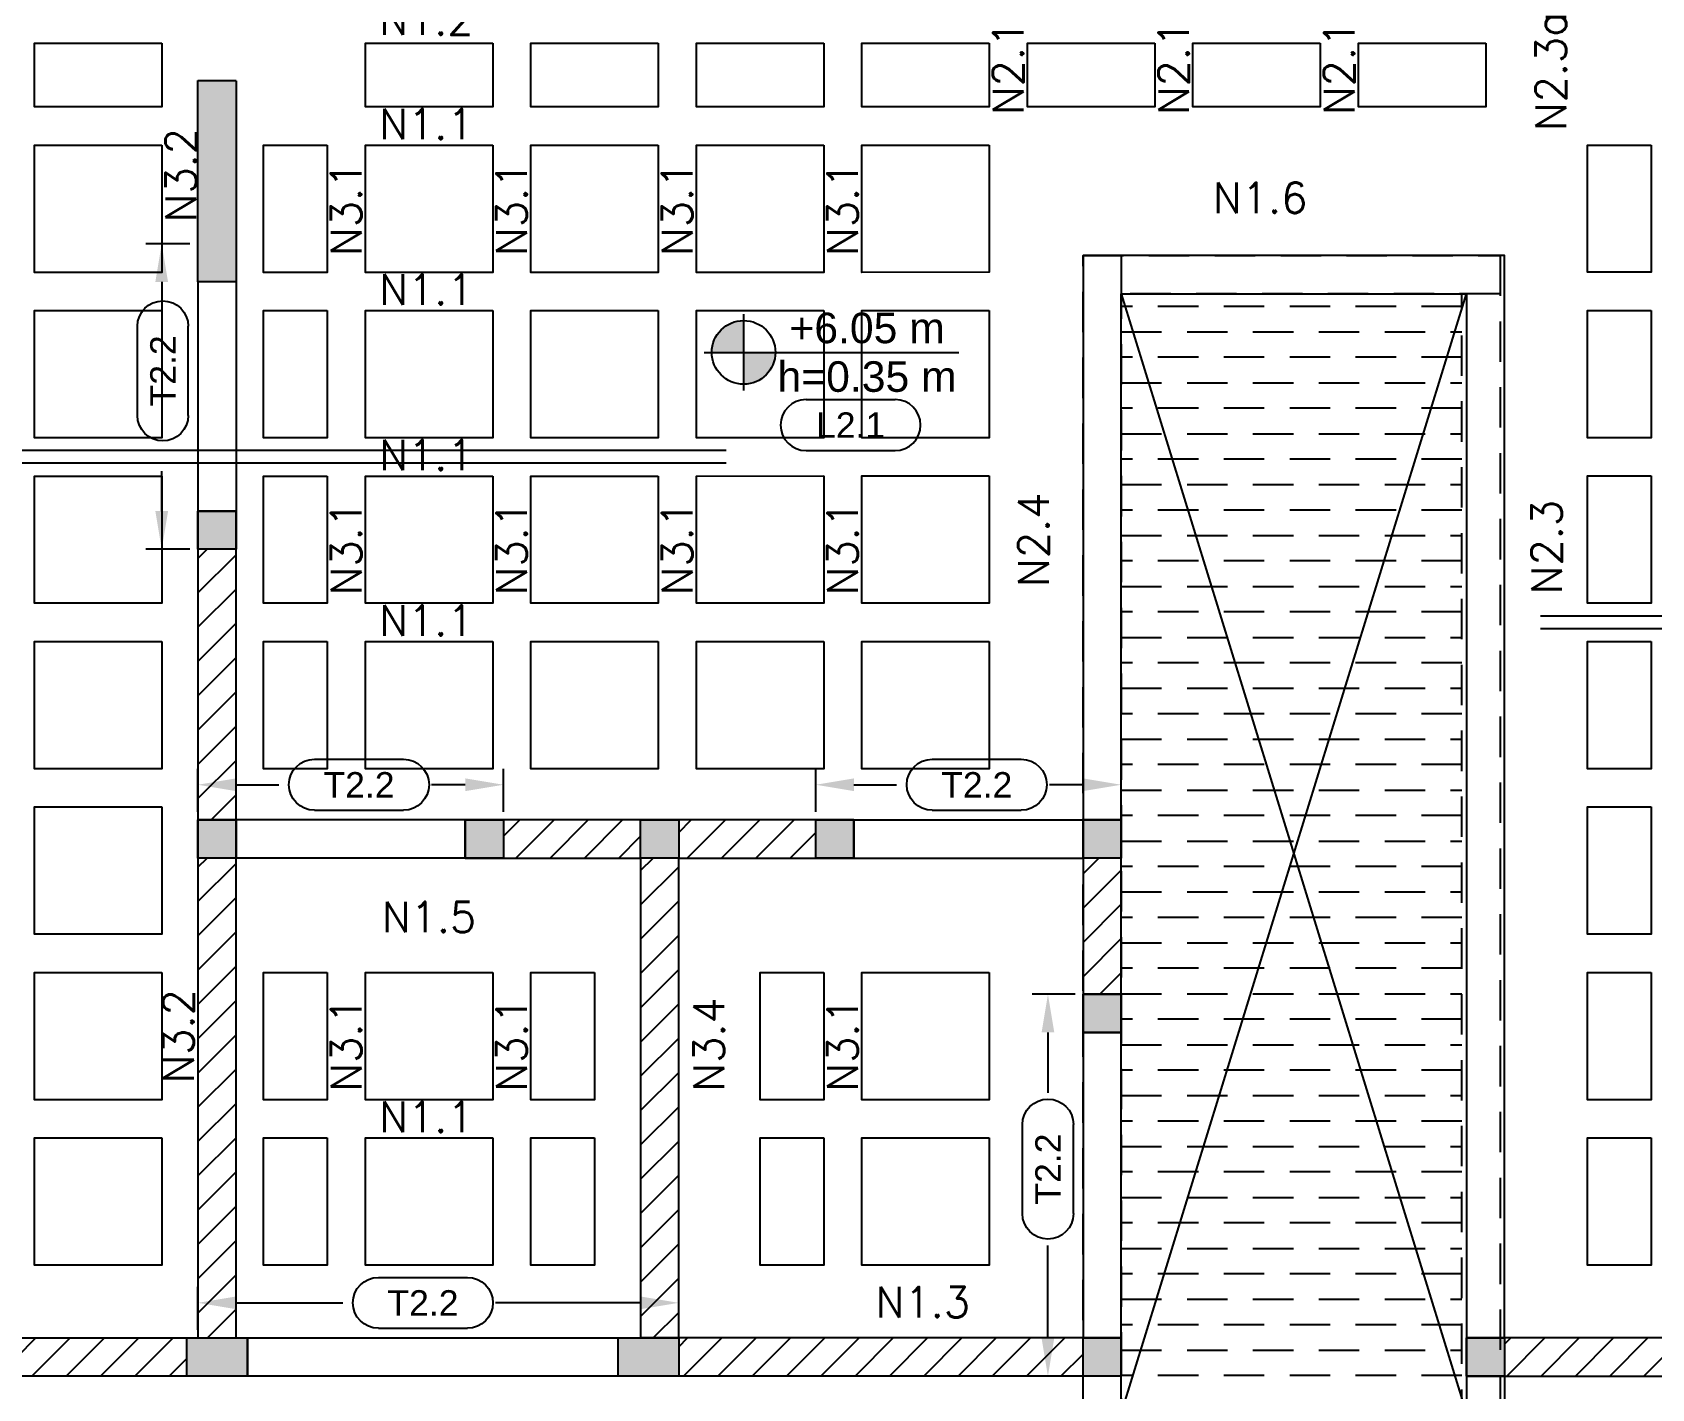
# Model space of a CAD drawing. Header units: millimetres. Extents: x -7.7 to 39.8, y -25.2 to 13.5.
# Drawn here: x 0.05 to 6.41, y 0.54 to 5.86 of the extents above; entities that cross this region are included whole.
import ezdxf
from ezdxf.enums import TextEntityAlignment as Align

# ---------------------------------------------------------------- set-up
doc = ezdxf.new("R2010")
doc.units = ezdxf.units.MM
doc.header["$LTSCALE"] = 0.05
doc.linetypes.add('HIDDEN2', pattern=[4.7625, 3.175, -1.5875])
for name, color, linetype in [('AZOTEA$0$PRETIL', 2, 'HIDDEN2'), ('PLANTA ALTA$0$ACHURADO', 1, 'Continuous'), ('PLANTA ALTA$0$CANT_VIS', 3, 'Continuous'), ('PLANTA ALTA$0$CONT_CORTE', 4, 'Continuous'), ('PLANTA ALTA$0$LOSA', 254, 'Continuous'), ('TEXTO_REFUERZO', 3, 'Continuous'), ('TXT_IND', 2, 'Continuous')]:
    doc.layers.add(name, color=color, linetype=linetype)
doc.styles.add('ACOTAMIENTOS', font='romans.shx', dxfattribs={"width": 0.85})
doc.styles.add('ARIAL', font='arial.ttf')
doc.styles.get("Standard").update_dxf_attribs({"font": 'romans.shx'})
doc.dimstyles.new('ACOTA_50', dxfattribs={"dimscale": 0.05, "dimtxt": 2, "dimasz": 1.5, "dimexe": 1.25, "dimexo": 0.625, "dimgap": 1, "dimtad": 1, "dimzin": 4, "dimdsep": 46, "dimtxsty": 'ACOTAMIENTOS', "dimblk1": 'ARCHTICK', "dimblk2": 'ARCHTICK', "dimsah": 1, "dimcen": 1.5, "dimclrd": 1, "dimclre": 1, "dimclrt": 256, "dimadec": 0, "dimazin": 0, "dimtfac": 1, "dimtofl": 0, "dimtmove": 2, "dimatfit": 3, "dimfxl": 0, "dimtolj": 1, "dimtzin": 0, "dimarcsym": 0})

# ---------------------------------------------------------------- blocks, each defined once
blk = doc.blocks.new('*D167')
at = {"layer": 'DEFPOINTS', "color": 0, "linetype": 'Continuous'}
for p in [(1.899, 2.9089), (0.699, 2.771), (1.899, 2.771)]:
    blk.add_point(p, dxfattribs=at)
at = {"layer": 'TXT_IND', "color": 1, "linetype": 'Continuous', "lineweight": -2}
for p, q in [((0.699, 2.8023), (0.699, 2.9714)), ((1.899, 2.8023), (1.899, 2.9714)), ((0.849, 2.9089), (1.0168, 2.9089)), ((1.749, 2.9089), (1.6168, 2.9089))]:
    blk.add_line(p, q, dxfattribs=at)
at = {"layer": 'TXT_IND', "color": 1, "linetype": 'Continuous'}
for points in [[(0.849, 2.9339), (0.849, 2.8839), (0.699, 2.9089)], [(1.749, 2.9339), (1.749, 2.8839), (1.899, 2.9089)]]:
    blk.add_solid(points, dxfattribs=at)
at = {"layer": 'TXT_IND', "linetype": 'Continuous', "insert": (1.3168, 2.9089), "char_height": 0.1, "attachment_point": 5}
blk.add_mtext('\\A1;     ', dxfattribs=at)
blk = doc.blocks.new('ETIQUETA')
at = {"layer": 'TXT_IND', "color": 3}
for p, q in [((-0.175, 0.2), (0.175, 0.2)), ((-0.175, 0), (0.175, 0))]:
    blk.add_line(p, q, dxfattribs=at)
for centre, start, end in [((-0.175, 0.1), 90, 270), ((0.175, 0.1), 270, 90)]:
    blk.add_arc(centre, 0.1, start, end, dxfattribs=at)
at = {"layer": 'TXT_IND', "color": 4, "style": 'ARIAL'}
blk.add_attdef('TEXTO', text='', height=0.1, dxfattribs=at).set_placement((0, 0.1), align=Align.MIDDLE_CENTER)
blk = doc.blocks.new('*D168')
at = {"layer": 'DEFPOINTS', "color": 0, "linetype": 'Continuous'}
for p in [(4.3251, 2.9089), (3.1251, 2.771), (4.3251, 2.771)]:
    blk.add_point(p, dxfattribs=at)
at = {"layer": 'TXT_IND', "color": 1, "linetype": 'Continuous', "lineweight": -2}
for p, q in [((3.1251, 2.8023), (3.1251, 2.9714)), ((4.3251, 2.8023), (4.3251, 2.9714)), ((3.2751, 2.9089), (3.443, 2.9089)), ((4.1751, 2.9089), (4.043, 2.9089))]:
    blk.add_line(p, q, dxfattribs=at)
at = {"layer": 'TXT_IND', "color": 1, "linetype": 'Continuous'}
for points in [[(3.2751, 2.9339), (3.2751, 2.8839), (3.1251, 2.9089)], [(4.1751, 2.9339), (4.1751, 2.8839), (4.3251, 2.9089)]]:
    blk.add_solid(points, dxfattribs=at)
at = {"layer": 'TXT_IND', "linetype": 'Continuous', "insert": (3.743, 2.9089), "char_height": 0.1, "attachment_point": 5}
blk.add_mtext('\\A1;     ', dxfattribs=at)
blk = doc.blocks.new('*D169')
at = {"layer": 'DEFPOINTS', "color": 0, "linetype": 'Continuous'}
for p in [(2.5871, 0.8739), (0.699, 0.736), (2.5871, 0.736)]:
    blk.add_point(p, dxfattribs=at)
at = {"layer": 'TXT_IND', "color": 1, "linetype": 'Continuous', "lineweight": -2}
for p, q in [((0.699, 0.7672), (0.699, 0.9364)), ((2.5871, 0.7672), (2.5871, 0.9364)), ((0.849, 0.8739), (1.268, 0.8739)), ((2.4371, 0.8739), (1.868, 0.8739))]:
    blk.add_line(p, q, dxfattribs=at)
at = {"layer": 'TXT_IND', "color": 1, "linetype": 'Continuous'}
for points in [[(0.849, 0.8989), (0.849, 0.8489), (0.699, 0.8739)], [(2.4371, 0.8989), (2.4371, 0.8489), (2.5871, 0.8739)]]:
    blk.add_solid(points, dxfattribs=at)
at = {"layer": 'TXT_IND', "linetype": 'Continuous', "insert": (1.568, 0.8739), "char_height": 0.1, "attachment_point": 5}
blk.add_mtext('\\A1;     ', dxfattribs=at)
blk = doc.blocks.new('*D171')
at = {"layer": 'DEFPOINTS', "color": 0, "linetype": 'Continuous'}
for p in [(4.0373, 2.086), (4.1751, 2.086), (4.1751, 0.586)]:
    blk.add_point(p, dxfattribs=at)
at = {"layer": 'TXT_IND', "color": 1, "linetype": 'Continuous', "lineweight": -2}
for p, q in [((4.1439, 2.086), (3.9748, 2.086)), ((4.0373, 1.936), (4.0373, 1.6991)), ((4.0373, 0.736), (4.0373, 1.0991)), ((4.1439, 0.586), (3.9748, 0.586))]:
    blk.add_line(p, q, dxfattribs=at)
at = {"layer": 'TXT_IND', "color": 1, "linetype": 'Continuous'}
for points in [[(4.0123, 1.936), (4.0623, 1.936), (4.0373, 2.086)], [(4.0123, 0.736), (4.0623, 0.736), (4.0373, 0.586)]]:
    blk.add_solid(points, dxfattribs=at)
at = {"layer": 'TXT_IND', "linetype": 'Continuous', "insert": (4.0373, 1.3991), "char_height": 0.1, "attachment_point": 5, "rotation": 90}
blk.add_mtext('\\A1;     ', dxfattribs=at)
blk = doc.blocks.new('*D172')
at = {"layer": 'DEFPOINTS', "color": 0, "linetype": 'Continuous'}
for p in [(0.5567, 5.0338), (0.699, 5.0338), (0.699, 3.8338)]:
    blk.add_point(p, dxfattribs=at)
at = {"layer": 'TXT_IND', "color": 1, "linetype": 'Continuous', "lineweight": -2}
for p, q in [((0.6678, 5.0338), (0.4942, 5.0338)), ((0.5567, 4.8838), (0.5567, 4.7412)), ((0.5567, 3.9838), (0.5567, 4.1412)), ((0.6678, 3.8338), (0.4942, 3.8338))]:
    blk.add_line(p, q, dxfattribs=at)
at = {"layer": 'TXT_IND', "color": 1, "linetype": 'Continuous'}
for points in [[(0.5317, 4.8838), (0.5817, 4.8838), (0.5567, 5.0338)], [(0.5317, 3.9838), (0.5817, 3.9838), (0.5567, 3.8338)]]:
    blk.add_solid(points, dxfattribs=at)
at = {"layer": 'TXT_IND', "linetype": 'Continuous', "insert": (0.5567, 4.4412), "char_height": 0.1, "attachment_point": 5, "rotation": 90}
blk.add_mtext('\\A1;     ', dxfattribs=at)
blk = doc.blocks.new('NIVEL-PLANTA')
at = {"layer": 'TXT_IND'}
for points in [[(-0.47, 0), (-0.345, 0), (-0.345, 0.125, 0.414214)], [(-0.345, -0.125, 0.414214), (-0.22, 0), (-0.345, 0)]]:
    blk.add_hatch(color=1, dxfattribs=at).paths.add_polyline_path(points)
for p, q in [((-0.345, 0.15), (-0.345, -0.15)), ((-0.5, 0), (0.5, 0)), ((-0.22, 0), (0.5, 0))]:
    blk.add_line(p, q, dxfattribs=at)
at = {"layer": 'TXT_IND', "color": 3}
blk.add_circle((-0.345, 0), 0.125, dxfattribs=at)
at = {"layer": 'TXT_IND', "style": 'ARIAL'}
blk.add_attdef('NIVEL', text='', height=0.12, dxfattribs=at).set_placement((0.14, 0), align=Align.BOTTOM_CENTER)
at = {"layer": 'TXT_IND', "style": 'ARIAL', "width": 0.95}
blk.add_attdef('PERALTE', text='', height=0.12, dxfattribs=at).set_placement((0.14, -0.1911), align=Align.BOTTOM_CENTER)

msp = doc.modelspace()

# ---------------------------------------------------------------- hatches: boundary and pattern name
at = {"layer": 'PLANTA ALTA$0$ACHURADO'}
h = msp.add_hatch(color=252, dxfattribs=at)
h.dxf.hatch_style = 1
h.paths.add_polyline_path([(0.849, 5.6734), (0.699, 5.6734), (0.699, 4.8838), (0.849, 4.8838)])
h = msp.add_hatch(color=252, dxfattribs=at)
h.dxf.hatch_style = 1
h.paths.add_polyline_path([(0.849, 3.9838), (0.699, 3.9838), (0.699, 3.8338), (0.849, 3.8338)])
h = msp.add_hatch(dxfattribs=at)
h.set_pattern_fill('ANSI31', color=256, scale=0.03)
h.paths.add_polyline_path([(0.849, 3.8338), (0.699, 3.8338), (0.699, 2.771), (0.849, 2.771)])
h = msp.add_hatch(color=252, dxfattribs=at)
h.dxf.hatch_style = 1
h.paths.add_polyline_path([(0.849, 2.771), (0.699, 2.771), (0.699, 2.621), (0.849, 2.621)])
h = msp.add_hatch(color=252, dxfattribs=at)
h.dxf.hatch_style = 1
h.paths.add_polyline_path([(1.899, 2.771), (1.749, 2.771), (1.749, 2.621), (1.899, 2.621)])
h = msp.add_hatch(dxfattribs=at)
h.set_pattern_fill('ANSI31', color=256, scale=0.03)
h.paths.add_polyline_path([(2.4371, 2.771), (1.899, 2.771), (1.899, 2.621), (2.4371, 2.621)])
h = msp.add_hatch(color=252, dxfattribs=at)
h.dxf.hatch_style = 1
h.paths.add_polyline_path([(2.5871, 2.771), (2.4371, 2.771), (2.4371, 2.621), (2.5871, 2.621)])
h = msp.add_hatch(dxfattribs=at)
h.set_pattern_fill('ANSI31', color=256, scale=0.03)
h.paths.add_polyline_path([(3.1251, 2.771), (2.5871, 2.771), (2.5871, 2.621), (3.1251, 2.621)])
h = msp.add_hatch(color=252, dxfattribs=at)
h.dxf.hatch_style = 1
h.paths.add_polyline_path([(3.2751, 2.771), (3.1251, 2.771), (3.1251, 2.621), (3.2751, 2.621)])
h = msp.add_hatch(color=252, dxfattribs=at)
h.dxf.hatch_style = 1
h.paths.add_polyline_path([(4.3251, 2.771), (4.1751, 2.771), (4.1751, 2.621), (4.3251, 2.621)])
h = msp.add_hatch(dxfattribs=at)
h.set_pattern_fill('ANSI31', color=256, scale=0.03)
h.paths.add_polyline_path([(0.849, 2.621), (0.699, 2.621), (0.699, 0.736), (0.849, 0.736)])
h = msp.add_hatch(dxfattribs=at)
h.set_pattern_fill('ANSI31', color=256, scale=0.03)
h.paths.add_polyline_path([(2.5871, 2.621), (2.4371, 2.621), (2.4371, 0.736), (2.5871, 0.736)])
h = msp.add_hatch(dxfattribs=at)
h.set_pattern_fill('ANSI31', color=256, scale=0.03)
h.paths.add_polyline_path([(4.3251, 2.621), (4.1751, 2.621), (4.1751, 2.086), (4.3251, 2.086)])
h = msp.add_hatch(color=252, dxfattribs=at)
h.dxf.hatch_style = 1
h.paths.add_polyline_path([(4.3251, 2.086), (4.1751, 2.086), (4.1751, 1.936), (4.3251, 1.936)])
h = msp.add_hatch(dxfattribs=at)
h.set_pattern_fill('ANSI31', color=256, scale=0.03)
h.paths.add_polyline_path([(0.6549, 0.736), (-0.3332, 0.736), (-0.3332, 0.586), (0.6549, 0.586)])
h = msp.add_hatch(color=252, dxfattribs=at)
h.dxf.hatch_style = 1
h.paths.add_polyline_path([(0.893, 0.586), (0.893, 0.736), (0.6549, 0.736), (0.6549, 0.586)])
h = msp.add_hatch(color=252, dxfattribs=at)
h.dxf.hatch_style = 1
h.paths.add_polyline_path([(2.5871, 0.586), (2.5871, 0.736), (2.349, 0.736), (2.349, 0.586)])
h = msp.add_hatch(dxfattribs=at)
h.set_pattern_fill('ANSI31', color=256, scale=0.03)
edge = h.paths.add_edge_path()
edge.add_line((4.1751, 0.736), (2.5871, 0.736))
edge.add_line((2.5871, 0.736), (2.5871, 0.586))
edge.add_line((2.5871, 0.586), (4.1751, 0.586))
edge.add_line((4.1751, 0.586), (4.1751, 0.736))
h = msp.add_hatch(color=252, dxfattribs=at)
h.dxf.hatch_style = 1
h.paths.add_polyline_path([(4.3251, 0.736), (4.1751, 0.736), (4.1751, 0.586), (4.3251, 0.586)])
h = msp.add_hatch(color=252, dxfattribs=at)
h.dxf.hatch_style = 1
h.paths.add_polyline_path([(5.8306, 0.736), (5.6806, 0.736), (5.6806, 0.586), (5.8306, 0.586)])
h = msp.add_hatch(dxfattribs=at)
h.set_pattern_fill('ANSI31', color=256, scale=0.03)
h.paths.add_polyline_path([(7.5496, 0.736), (5.8306, 0.736), (5.8306, 0.586), (7.5496, 0.586)])

# ---------------------------------------------------------------- linework, layer by layer
at = {"layer": 'AZOTEA$0$PRETIL'}
for p, q in [((4.1751, 4.9878), (5.8131, 4.9878)), ((4.1751, 0.2878), (4.1751, 4.9878)), ((4.3251, 4.9878), (4.3251, 4.9237)), ((5.8131, 4.9878), (5.8131, 0.2878)), ((4.3251, 4.9231), (4.3251, 4.9122)), ((4.3251, 4.9118), (4.3251, 4.8987)), ((4.3251, 4.8981), (4.3251, 0.3751)), ((5.8131, 4.8378), (4.3251, 4.8378)), ((5.6631, 0.3751), (5.6631, 4.8378)), ((5.6631, 4.7878), (4.3251, 4.7878)), ((4.3251, 4.6878), (5.6631, 4.6878)), ((5.6631, 4.5878), (4.3251, 4.5878)), ((4.3251, 4.4878), (5.6631, 4.4878)), ((5.6631, 4.3878), (4.3251, 4.3878)), ((4.3251, 4.2878), (5.6631, 4.2878)), ((5.6631, 4.1878), (4.3251, 4.1878)), ((4.3251, 4.0878), (5.6631, 4.0878)), ((5.6631, 3.9878), (4.3251, 3.9878)), ((4.3251, 3.8878), (5.6631, 3.8878)), ((5.6631, 3.7878), (4.3251, 3.7878)), ((4.3251, 3.6878), (5.6631, 3.6878)), ((5.6631, 3.5878), (4.3251, 3.5878)), ((4.3251, 3.4878), (5.6631, 3.4878)), ((5.6631, 3.3878), (4.3251, 3.3878)), ((4.3251, 3.2878), (5.6631, 3.2878)), ((5.6631, 3.1878), (4.3251, 3.1878)), ((4.3251, 3.0878), (5.6631, 3.0878)), ((5.6631, 2.9878), (4.3251, 2.9878)), ((4.3251, 2.8878), (5.6631, 2.8878)), ((5.6631, 2.7878), (4.3251, 2.7878)), ((4.3251, 2.6878), (5.6631, 2.6878)), ((5.6631, 2.5878), (4.3251, 2.5878)), ((4.3251, 2.4878), (5.6631, 2.4878)), ((5.6631, 2.3878), (4.3251, 2.3878)), ((4.3251, 2.2878), (5.6631, 2.2878)), ((5.6631, 2.1878), (4.3251, 2.1878)), ((4.3251, 2.0878), (5.6631, 2.0878)), ((5.6631, 1.9878), (4.3251, 1.9878)), ((4.3251, 1.8878), (5.6631, 1.8878)), ((5.6631, 1.7878), (4.3251, 1.7878)), ((4.3251, 1.6878), (5.6631, 1.6878)), ((5.6631, 1.5878), (4.3251, 1.5878)), ((4.3251, 1.4878), (5.6631, 1.4878)), ((5.6631, 1.3878), (4.3251, 1.3878)), ((4.3251, 1.2878), (5.6631, 1.2878)), ((5.6631, 1.1878), (4.3251, 1.1878)), ((4.3251, 1.0878), (5.6631, 1.0878)), ((5.6631, 0.9878), (4.3251, 0.9878)), ((4.3251, 0.8878), (5.6631, 0.8878)), ((5.6631, 0.7878), (4.3251, 0.7878)), ((4.3251, 0.6878), (5.6631, 0.6878)), ((5.6631, 0.5878), (4.3251, 0.5878))]:
    msp.add_line(p, q, dxfattribs=at)
at = {"layer": 'PLANTA ALTA$0$CANT_VIS'}
for p, q in [((0.699, 4.8838), (0.699, 3.9838)), ((0.849, 4.8838), (0.849, 3.9838)), ((1.749, 2.771), (0.849, 2.771)), ((3.2751, 2.771), (4.1926, 2.771)), ((1.749, 2.621), (0.849, 2.621)), ((3.2751, 2.621), (4.1751, 2.621)), ((4.3251, 0.736), (4.3251, 1.936)), ((0.893, 0.736), (2.349, 0.736)), ((2.349, 0.586), (0.893, 0.586))]:
    msp.add_line(p, q, dxfattribs=at)
at = {"layer": 'PLANTA ALTA$0$CANT_VIS', "color": 1}
for p, q in [((4.3251, 0.4378), (5.6806, 4.8378)), ((4.3251, 4.8378), (5.6806, 0.4378)), ((4.1751, 1.936), (4.1751, 0.736))]:
    msp.add_line(p, q, dxfattribs=at)
for points in [[(5.8306, 0.736), (5.8306, 4.9878), (4.1751, 4.9878), (4.1751, 2.771)], [(5.8306, 0.586), (5.8306, 0.2878), (4.1751, 0.2878), (4.1751, 0.586)]]:
    msp.add_lwpolyline(points, dxfattribs=at)
at = {"layer": 'PLANTA ALTA$0$CANT_VIS'}
msp.add_lwpolyline([(4.3251, 4.8378), (5.6806, 4.8378), (5.6806, 0.4378), (4.3251, 0.4378)], close=True, dxfattribs=at)
at = {"layer": 'PLANTA ALTA$0$CONT_CORTE'}
for p, q in [((0.699, 5.6734), (0.699, 5.675)), ((0.699, 4.8838), (0.699, 5.6734)), ((0.849, 5.6734), (0.699, 5.6734)), ((0.849, 5.6734), (0.849, 4.8838)), ((0.849, 4.8838), (0.699, 4.8838)), ((0.699, 3.9838), (0.699, 0.736)), ((0.849, 3.9838), (0.699, 3.9838)), ((0.849, 3.9838), (0.699, 3.9838)), ((0.849, 0.736), (0.849, 3.9838)), ((0.849, 2.771), (0.699, 2.771)), ((3.2751, 2.771), (1.749, 2.771)), ((1.749, 2.771), (1.749, 2.621)), ((3.2751, 2.621), (3.2751, 2.771)), ((4.3251, 2.771), (4.1751, 2.771)), ((4.1751, 2.771), (4.1751, 1.936)), ((4.3251, 1.936), (4.3251, 2.771)), ((1.749, 2.621), (2.4371, 2.621)), ((2.4371, 2.621), (2.4371, 0.736)), ((2.5871, 2.621), (3.2751, 2.621)), ((2.5871, 0.736), (2.5871, 2.621)), ((4.3251, 2.086), (4.1751, 2.086)), ((4.1751, 1.936), (4.3251, 1.936)), ((-0.4832, 0.736), (0.699, 0.736)), ((0.849, 0.736), (0.893, 0.736)), ((0.893, 0.586), (0.893, 0.736)), ((2.349, 0.736), (2.4371, 0.736)), ((2.349, 0.586), (2.349, 0.736)), ((2.5871, 0.736), (2.4371, 0.736)), ((4.3251, 0.736), (2.5871, 0.736)), ((4.3251, 0.736), (4.1751, 0.736)), ((4.3251, 0.736), (4.3251, 0.586)), ((13.4566, 0.736), (5.6806, 0.736)), ((5.6806, 0.736), (5.6806, 0.586)), ((5.8306, 0.736), (5.6806, 0.736)), ((0.893, 0.586), (-0.4832, 0.586)), ((4.3251, 0.586), (2.349, 0.586)), ((5.6806, 0.586), (13.4566, 0.586))]:
    msp.add_line(p, q, dxfattribs=at)
for points in [[(0.699, 3.9838), (0.849, 3.9838), (0.849, 3.8338), (0.699, 3.8338)], [(0.699, 2.771), (0.849, 2.771), (0.849, 2.621), (0.699, 2.621)], [(1.749, 2.771), (1.899, 2.771), (1.899, 2.621), (1.749, 2.621)], [(2.4371, 2.771), (2.5871, 2.771), (2.5871, 2.621), (2.4371, 2.621)], [(3.1251, 2.771), (3.2751, 2.771), (3.2751, 2.621), (3.1251, 2.621)], [(4.1751, 2.771), (4.3251, 2.771), (4.3251, 2.621), (4.1751, 2.621)], [(4.1751, 2.086), (4.3251, 2.086), (4.3251, 1.936), (4.1751, 1.936)], [(0.893, 0.736), (0.893, 0.586), (0.6549, 0.586), (0.6549, 0.736)], [(2.5871, 0.736), (2.5871, 0.586), (2.349, 0.586), (2.349, 0.736)], [(4.1751, 0.736), (4.3251, 0.736), (4.3251, 0.586), (4.1751, 0.586)], [(5.6806, 0.736), (5.8306, 0.736), (5.8306, 0.586), (5.6806, 0.586)]]:
    msp.add_lwpolyline(points, close=True, dxfattribs=at)
at = {"layer": 'PLANTA ALTA$0$LOSA', "color": 1}
for points in [[(0.5567, 5.8216), (0.5567, 5.5716), (0.0567, 5.5716), (0.0567, 5.8216)], [(1.8567, 5.8216), (1.8567, 5.5716), (1.3567, 5.5716), (1.3567, 5.8216)], [(2.5067, 5.8216), (2.5067, 5.5716), (2.0067, 5.5716), (2.0067, 5.8216)], [(3.1567, 5.8216), (3.1567, 5.5716), (2.6567, 5.5716), (2.6567, 5.8216)], [(3.8067, 5.8216), (3.8067, 5.5716), (3.3067, 5.5716), (3.3067, 5.8216)], [(4.4567, 5.8217), (4.4567, 5.5717), (3.9567, 5.5717), (3.9567, 5.8217)], [(5.1067, 5.8217), (5.1067, 5.5717), (4.6067, 5.5717), (4.6067, 5.8217)], [(5.7567, 5.8217), (5.7567, 5.5717), (5.2567, 5.5717), (5.2567, 5.8217)], [(0.5567, 5.4216), (0.5567, 4.9216), (0.0567, 4.9216), (0.0567, 5.4216)], [(1.2067, 5.4216), (1.2067, 4.9216), (0.9567, 4.9216), (0.9567, 5.4216)], [(1.8567, 5.4216), (1.8567, 4.9216), (1.3567, 4.9216), (1.3567, 5.4216)], [(2.5067, 5.4216), (2.5067, 4.9216), (2.0067, 4.9216), (2.0067, 5.4216)], [(3.1567, 5.4216), (3.1567, 4.9216), (2.6567, 4.9216), (2.6567, 5.4216)], [(3.8067, 5.4217), (3.8067, 4.9217), (3.3067, 4.9216), (3.3067, 5.4216)], [(6.4067, 5.4217), (6.4067, 4.9217), (6.1567, 4.9217), (6.1567, 5.4217)], [(0.5567, 4.7716), (0.5567, 4.2716), (0.0567, 4.2716), (0.0567, 4.7716)], [(1.2067, 4.7716), (1.2067, 4.2716), (0.9567, 4.2716), (0.9567, 4.7716)], [(1.8567, 4.7716), (1.8567, 4.2716), (1.3567, 4.2716), (1.3567, 4.7716)], [(2.5067, 4.7716), (2.5067, 4.2716), (2.0067, 4.2716), (2.0067, 4.7716)], [(3.1567, 4.7716), (3.1567, 4.2716), (2.6567, 4.2716), (2.6567, 4.7716)], [(3.8067, 4.7717), (3.8067, 4.2717), (3.3067, 4.2716), (3.3067, 4.7716)], [(6.4067, 4.7717), (6.4067, 4.2717), (6.1567, 4.2717), (6.1567, 4.7717)], [(0.5567, 4.1216), (0.5567, 3.6216), (0.0567, 3.6216), (0.0567, 4.1216)], [(1.2067, 4.1216), (1.2067, 3.6216), (0.9567, 3.6216), (0.9567, 4.1216)], [(1.8567, 4.1216), (1.8567, 3.6216), (1.3567, 3.6216), (1.3567, 4.1216)], [(2.5067, 4.1216), (2.5067, 3.6216), (2.0067, 3.6216), (2.0067, 4.1216)], [(3.1567, 4.1217), (3.1567, 3.6217), (2.6567, 3.6216), (2.6567, 4.1216)], [(3.8067, 4.1217), (3.8067, 3.6217), (3.3067, 3.6217), (3.3067, 4.1217)], [(6.4067, 4.1217), (6.4067, 3.6217), (6.1567, 3.6217), (6.1567, 4.1217)], [(0.5567, 3.4716), (0.5567, 2.9716), (0.0567, 2.9716), (0.0567, 3.4716)], [(1.2067, 3.4716), (1.2067, 2.9716), (0.9567, 2.9716), (0.9567, 3.4716)], [(1.8567, 3.4716), (1.8567, 2.9716), (1.3567, 2.9716), (1.3567, 3.4716)], [(2.5067, 3.4716), (2.5067, 2.9716), (2.0067, 2.9716), (2.0067, 3.4716)], [(3.1567, 3.4717), (3.1567, 2.9717), (2.6567, 2.9716), (2.6567, 3.4716)], [(3.8067, 3.4717), (3.8067, 2.9717), (3.3067, 2.9717), (3.3067, 3.4717)], [(6.4067, 3.4717), (6.4067, 2.9717), (6.1567, 2.9717), (6.1567, 3.4717)], [(0.5567, 2.8216), (0.5567, 2.3216), (0.0567, 2.3216), (0.0567, 2.8216)], [(6.4067, 2.8217), (6.4067, 2.3217), (6.1567, 2.3217), (6.1567, 2.8217)], [(0.5567, 2.1716), (0.5567, 1.6716), (0.0567, 1.6716), (0.0567, 2.1716)], [(1.2067, 2.1716), (1.2067, 1.6716), (0.9567, 1.6716), (0.9567, 2.1716)], [(1.8567, 2.1716), (1.8567, 1.6716), (1.3567, 1.6716), (1.3567, 2.1716)], [(2.2567, 2.1716), (2.2567, 1.6716), (2.0067, 1.6716), (2.0067, 2.1716)], [(3.1567, 2.1717), (3.1567, 1.6717), (2.9067, 1.6717), (2.9067, 2.1717)], [(3.8067, 2.1717), (3.8067, 1.6717), (3.3067, 1.6717), (3.3067, 2.1717)], [(6.4067, 2.1717), (6.4067, 1.6717), (6.1567, 1.6717), (6.1567, 2.1717)], [(0.5567, 1.5216), (0.5567, 1.0216), (0.0567, 1.0216), (0.0567, 1.5216)], [(1.2067, 1.5216), (1.2067, 1.0216), (0.9567, 1.0216), (0.9567, 1.5216)], [(1.8567, 1.5216), (1.8567, 1.0216), (1.3567, 1.0216), (1.3567, 1.5216)], [(2.2567, 1.5216), (2.2567, 1.0216), (2.0067, 1.0216), (2.0067, 1.5216)], [(3.1567, 1.5217), (3.1567, 1.0217), (2.9067, 1.0217), (2.9067, 1.5217)], [(3.8067, 1.5217), (3.8067, 1.0217), (3.3067, 1.0217), (3.3067, 1.5217)], [(6.4067, 1.5217), (6.4067, 1.0217), (6.1567, 1.0217), (6.1567, 1.5217)]]:
    msp.add_lwpolyline(points, close=True, dxfattribs=at)
at = {"layer": 'TEXTO_REFUERZO', "color": 6}
for points in [[(2.774, 4.2216), (-1.226, 4.2216)], [(2.774, 4.1716), (-1.226, 4.1716)]]:
    msp.add_lwpolyline(points, dxfattribs=at)
at = {"layer": 'TEXTO_REFUERZO', "color": 5}
for points in [[(14.9723, 3.5716), (5.9723, 3.5716)], [(14.9723, 3.5216), (5.9723, 3.5216)]]:
    msp.add_lwpolyline(points, dxfattribs=at)

# ---------------------------------------------------------------- block references
at = {"layer": 'TXT_IND'}
ref = msp.add_blockref('ETIQUETA', (0.4611, 4.5346), dxfattribs=dict(at, xscale=-1, rotation=270))
ref.add_attrib('TEXTO', 'T2.2', dxfattribs={"color": 4, "height": 0.1, "rotation": 90, "style": 'ARIAL'}).set_placement((0.5615, 4.5346), align=Align.MIDDLE_CENTER)
ref = msp.add_blockref('NIVEL-PLANTA', (3.187, 4.6073), dxfattribs=at)
ref.add_attrib('NIVEL', '+6.05 m', dxfattribs={"height": 0.12, "style": 'ARIAL'}).set_placement((3.327, 4.6073), align=Align.BOTTOM_CENTER)
ref.add_attrib('PERALTE', 'h=0.35 m', dxfattribs={"height": 0.12, "style": 'ARIAL'}).set_placement((3.327, 4.4163), align=Align.BOTTOM_CENTER)
msp.add_blockref('ETIQUETA', (3.2623, 4.2216), dxfattribs=at).add_auto_attribs({'TEXTO': 'L2.1'})
ref = msp.add_blockref('ETIQUETA', (1.3315, 3.0089), dxfattribs=dict(at, xscale=-1, rotation=180))
ref.add_attrib('TEXTO', 'T2.2', dxfattribs={"color": 4, "height": 0.1, "style": 'ARIAL'}).set_placement((1.3315, 2.9085), align=Align.MIDDLE_CENTER)
ref = msp.add_blockref('ETIQUETA', (3.7576, 3.0089), dxfattribs=dict(at, xscale=-1, rotation=180))
ref.add_attrib('TEXTO', 'T2.2', dxfattribs={"color": 4, "height": 0.1, "style": 'ARIAL'}).set_placement((3.7576, 2.9085), align=Align.MIDDLE_CENTER)
ref = msp.add_blockref('ETIQUETA', (3.9373, 1.3993), dxfattribs=dict(at, xscale=-1, rotation=270))
ref.add_attrib('TEXTO', 'T2.2', dxfattribs={"color": 4, "height": 0.1, "rotation": 90, "style": 'ARIAL'}).set_placement((4.0377, 1.3993), align=Align.MIDDLE_CENTER)
ref = msp.add_blockref('ETIQUETA', (1.5827, 0.9739), dxfattribs=dict(at, xscale=-1, rotation=180))
ref.add_attrib('TEXTO', 'T2.2', dxfattribs={"color": 4, "height": 0.1, "style": 'ARIAL'}).set_placement((1.5827, 0.8735), align=Align.MIDDLE_CENTER)

# ---------------------------------------------------------------- texts
at = {"layer": 'TXT_IND', "color": 4, "char_height": 0.12, "attachment_point": 6}
for s, insert in [('N1.2', (1.7811, 5.9143)), ('N1.1', (1.7811, 5.5042)), ('N1.6', (5.056, 5.2143)), ('N1.1', (1.7811, 4.8542)), ('N1.1', (1.7811, 4.2042)), ('N1.1', (1.7811, 3.5542)), ('N1.5', (1.7919, 2.3896)), ('N1.1', (1.7812, 1.6042)), ('N1.3', (3.7311, 0.8767))]:
    msp.add_mtext(s, dxfattribs=dict(at, insert=insert))
at = {"layer": 'TXT_IND', "color": 4, "char_height": 0.12, "width": 0.371429, "attachment_point": 6, "rotation": 90}
for s, insert in [('N2.3a', (6.0128, 5.9445)), ('N2.4', (3.9808, 4.0561))]:
    msp.add_mtext(s, dxfattribs=dict(at, insert=insert))
at = {"layer": 'TXT_IND', "color": 4, "char_height": 0.12, "attachment_point": 6, "rotation": 90}
for s, insert in [('N2.1', (3.8809, 5.9095)), ('N2.1', (4.5309, 5.9095)), ('N2.1', (5.1809, 5.9095)), ('N3.2', (0.6322, 5.4882)), ('N3.1', (1.2809, 5.3562)), ('N3.1', (1.9309, 5.3562)), ('N3.1', (2.5809, 5.3562)), ('N3.1', (3.2309, 5.3562)), ('N2.3', (5.9959, 4.0275)), ('N3.1', (1.2809, 4.023)), ('N3.1', (1.9309, 4.023)), ('N3.1', (2.5809, 4.023)), ('N3.1', (3.2309, 4.023)), ('N3.2', (0.6223, 2.1057)), ('N3.4', (2.7059, 2.0736)), ('N3.1', (1.2809, 2.0736)), ('N3.1', (1.9309, 2.0736)), ('N3.1', (3.2309, 2.0736))]:
    msp.add_mtext(s, dxfattribs=dict(at, insert=insert))

# ---------------------------------------------------------------- dimensions: what is measured, and where the dimension line sits
at = {"layer": 'TXT_IND', "linetype": 'Continuous'}
for base, p1, p2, picture, middle in [((0.5567, 5.0338), (0.699, 3.8338), (0.699, 5.0338), '*D172', (0.5567, 4.4412)), ((4.0373, 2.086), (4.1751, 0.586), (4.1751, 2.086), '*D171', (4.0373, 1.3991))]:
    dim = msp.add_linear_dim(base=base, p1=p1, p2=p2, angle=90, text='     ', dimstyle='ACOTA_50', override={"dimasz": 3, "dimtxsty": 'Standard'}, dxfattribs=at)
    dim.commit()
    dim.dimension.update_dxf_attribs({"geometry": picture, "text_midpoint": middle, "dimtype": 160})
for base, p1, p2, picture, middle in [((1.899, 2.9089), (0.699, 2.771), (1.899, 2.771), '*D167', (1.3168, 2.9089)), ((4.3251, 2.9089), (3.1251, 2.771), (4.3251, 2.771), '*D168', (3.743, 2.9089)), ((2.5871, 0.8739), (0.699, 0.736), (2.5871, 0.736), '*D169', (1.568, 0.8739))]:
    dim = msp.add_linear_dim(base=base, p1=p1, p2=p2, text='     ', dimstyle='ACOTA_50', override={"dimasz": 3, "dimtxsty": 'Standard'}, dxfattribs=at)
    dim.commit()
    dim.dimension.update_dxf_attribs({"geometry": picture, "text_midpoint": middle, "dimtype": 160})

doc.saveas('drawing.dxf')
